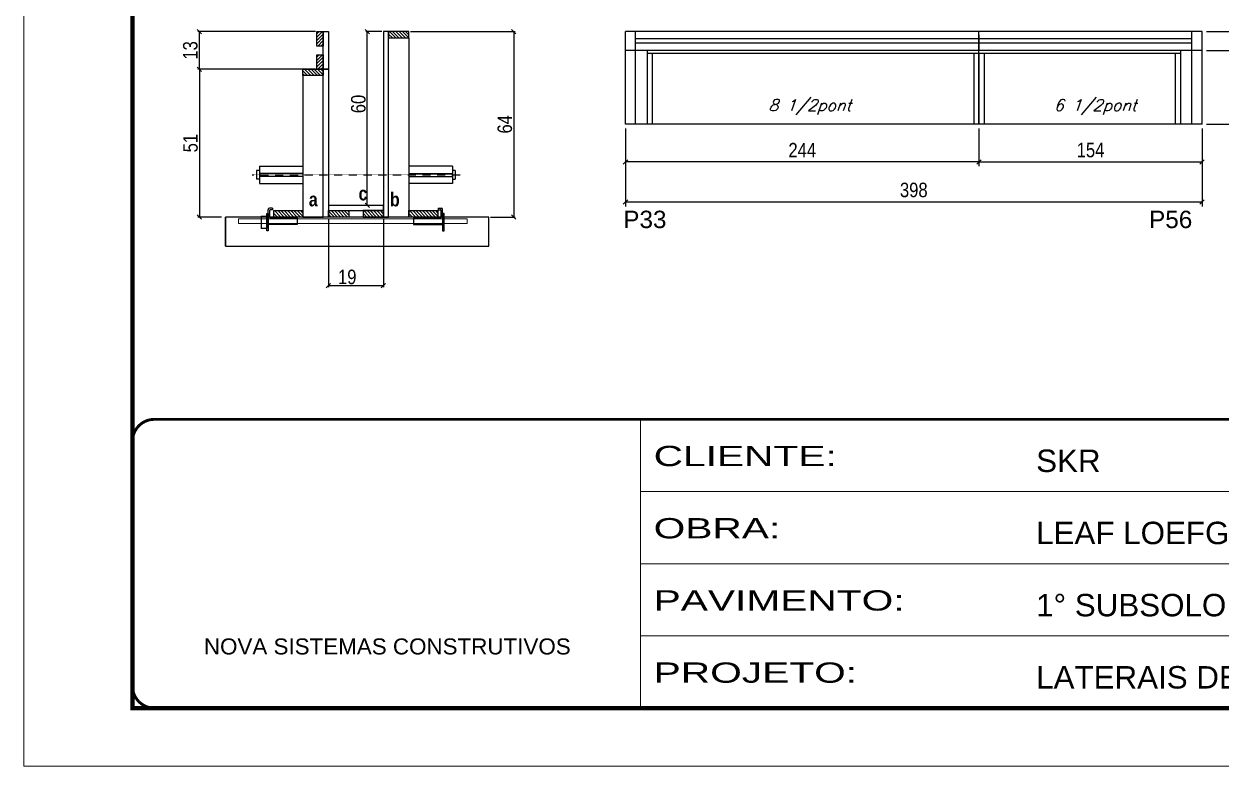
# Model space of a CAD drawing. Extents: x 3309 to 9590, y -2522 to 14608.
# Drawn here: x 6493 to 7319, y 10112 to 10624 of the extents above; entities that cross this region are included whole.
import ezdxf

# ---------------------------------------------------------------- set-up
doc = ezdxf.new("R2010")
doc.units = 0
for name, pattern in [('CONTINUO', [0]), ('DASHED', [0.75, 0.5, -0.25]), ('HIDDEN', [0.375, 0.25, -0.125])]:
    doc.linetypes.add(name, pattern=pattern)
for name, color, linetype in [('5', 5, 'Continuous'), ('barrote', 251, 'Continuous'), ('COTA', 241, 'Continuous'), ('detalhes', 4, 'Continuous'), ('Painéis', 200, 'Continuous'), ('presilha', 1, 'Continuous'), ('SARR_2.2x10', 60, 'Continuous'), ('SARR_2.2x7', 40, 'Continuous'), ('SARR_3.5x7', 81, 'Continuous'), ('TENSOR', 3, 'Continuous'), ('texto', 7, 'Continuous')]:
    doc.layers.add(name, color=color, linetype=linetype)
for name, color, linetype, lineweight in [('Folhas', 255, 'Continuous', 9), ('SARRAFO DE PRESSAO', 251, 'DASHED', 9), ('SCO-___-LAJ', 2, 'Continuous', 0)]:
    doc.layers.add(name, color=color, linetype=linetype, lineweight=lineweight)
doc.styles.add('ARIAL', font='arial.ttf')
doc.styles.add('COTA TECNICA', font='techl___.ttf', dxfattribs={"height": 10})
doc.styles.add('COTA TECNICA 2X', font='techl___.ttf', dxfattribs={"height": 10})
doc.styles.add('Romans', font='romans.shx')
doc.styles.get("Standard").update_dxf_attribs({"font": 'arial.ttf'})
doc.styles.add('TECNICA', font='techb___.ttf', dxfattribs={"height": 10})
doc.styles.add('Tecnologia', font='')
doc.styles.get('Tecnologia').set_extended_font_data('Forgotten Futurist')
doc.dimstyles.new('PAINEL', dxfattribs={"dimtxt": 10, "dimasz": 3, "dimexe": 3, "dimexo": 3, "dimgap": 3, "dimtad": 1, "dimdec": 1, "dimzin": 12, "dimdsep": 46, "dimtxsty": 'COTA TECNICA', "dimblk1": 'OBLIQUE', "dimblk2": 'OBLIQUE', "dimsah": 1, "dimcen": 0.9, "dimclrd": 4, "dimclre": 4, "dimclrt": 240, "dimadec": 1, "dimazin": 3, "dimtfac": 1, "dimtdec": 1, "dimtmove": 0, "dimatfit": 3, "dimfxl": 1, "dimtolj": 1, "dimtzin": 12, "dimarcsym": 0})
doc.dimstyles.new('SECAO', dxfattribs={"dimscale": 0.333333, "dimtxt": 5, "dimasz": 9, "dimexe": 3, "dimexo": 3, "dimgap": 3, "dimtad": 1, "dimdec": 1, "dimlfac": 0.5, "dimzin": 12, "dimdsep": 46, "dimtxsty": 'COTA TECNICA 2X', "dimblk1": 'OBLIQUE', "dimblk2": 'OBLIQUE', "dimsah": 1, "dimcen": 0.9, "dimclrd": 4, "dimclre": 4, "dimclrt": 240, "dimadec": 1, "dimazin": 3, "dimtfac": 1, "dimtdec": 1, "dimtmove": 0, "dimatfit": 3, "dimfxl": 1, "dimtolj": 1, "dimtzin": 12, "dimarcsym": 0})
pattern_1 = [(135, (39938.5553, -113021.1807), (-1.122532015, -1.122532015), [])]

# ---------------------------------------------------------------- blocks, each defined once
blk = doc.blocks.new('9999999999')
at = {"color": 30, "linetype": 'CONTINUO'}
for p, q in [((98564.56, 34230.21), (98564.56, 34429.45)), ((98564.56, 34379.64), (99583.98, 34379.64)), ((98564.56, 34329.83), (99487.98, 34329.83)), ((98564.56, 34280.02), (99487.98, 34280.02))]:
    blk.add_line(p, q, dxfattribs=at)
at = {"color": 30, "linetype": 'CONTINUO', "const_width": 2}
blk.add_lwpolyline([(99583.98, 34230.21), (99583.98, 34414.45, 0.414214), (99568.98, 34429.45), (98228.98, 34429.45, 0.414214), (98213.98, 34414.45), (98213.98, 34245.21, 0.414214), (98228.98, 34230.21), (99583.98, 34230.21)], format="xyb", dxfattribs=at)
at = {"layer": 'Folhas'}
blk.add_lwpolyline([(98138.98, 34190.21), (99623.98, 34190.21), (99623.98, 35240.21), (98138.98, 35240.21)], close=True, dxfattribs=at)
at = {"layer": 'Folhas', "color": 30, "const_width": 3}
blk.add_lwpolyline([(98213.98, 34230.21), (99583.98, 34230.21), (99583.98, 35200.21), (98213.98, 35200.21)], close=True, dxfattribs=at)
at = {"color": 7, "linetype": 'Continuous', "ltscale": 5, "style": 'ARIAL'}
for s, height, p in [('SKR', 15.483, (98837.68, 34393.13)), ('LEAF LOEFGREN', 15.4829, (98837.68, 34343.32)), ('1° SUBSOLO INFERIOR', 15.4829, (98837.68, 34293.51)), ('NOVA SISTEMAS CONSTRUTIVOS', 11.0592, (98263.19, 34267.21)), ('LATERAIS DE VIGAS', 15.4829, (98837.68, 34243.7))]:
    blk.add_text(s, height=height, dxfattribs=at).set_placement(p)
at = {"layer": 'Folhas', "color": 7, "style": 'Tecnologia', "width": 1.5}
for s, p in [('CLIENTE:', (98573.65, 34397.17)), ('OBRA:', (98573.65, 34347.31)), ('PAVIMENTO:', (98573.65, 34297.5)), ('PROJETO:', (98573.65, 34247.69))]:
    blk.add_text(s, height=14, dxfattribs=at).set_placement(p)
blk = doc.blocks.new('_Oblique')
at = {"color": 0, "linetype": 'ByBlock', "lineweight": -2}
blk.add_line((-0.5, -0.5), (0.5, 0.5), dxfattribs=at)
blk = doc.blocks.new('*D198')
at = {"layer": 'COTA', "color": 4, "lineweight": -2, "transparency": 16777216}
for p, q in [((6703.02, 10489.99), (6703.02, 10442.52)), ((6741.02, 10489.99), (6741.02, 10442.52)), ((6741.02, 10443.52), (6703.02, 10443.52))]:
    blk.add_line(p, q, dxfattribs=at)
at = {"layer": 'Defpoints', "color": 0, "transparency": 16777216}
for p in [(6703.02, 10490.99), (6741.02, 10490.99), (6703.02, 10443.52)]:
    blk.add_point(p, dxfattribs=at)
at = {"layer": 'COTA', "color": 4, "lineweight": -2, "transparency": 16777216, "xscale": 3, "yscale": 3, "zscale": 3, "rotation": 180}
blk.add_blockref('_Oblique', (6703.02, 10443.52), dxfattribs=at)
at = {"layer": 'COTA', "color": 4, "lineweight": -2, "transparency": 16777216, "xscale": 3, "yscale": 3, "zscale": 3}
blk.add_blockref('_Oblique', (6741.02, 10443.52), dxfattribs=at)
at = {"layer": 'COTA', "color": 240, "transparency": 16777216, "insert": (6716.02, 10449.6), "char_height": 10, "attachment_point": 5, "style": 'COTA TECNICA 2X'}
blk.add_mtext('\\A1;19', dxfattribs=at)
blk = doc.blocks.new('PRESILHA METÁLICA 1')
at = {"layer": 'presilha'}
for p, q in [((0, 13), (6, 13)), ((0, 13), (0, 0)), ((6, 15.5), (7.5, 15.5)), ((6, -2.5), (6, 15.5)), ((6, 13), (6, 0)), ((7.5, 10.6), (7.5, 19.9)), ((7.5, 15.5), (7.5, -2.5)), ((12, 21), (8.6, 21)), ((9, 11.6), (9, 18.9)), ((12, 19.5), (9.6, 19.5)), ((12, 21), (12, 19.5)), ((6, 0), (0, 0)), ((37.5, 4.1), (7.5, 4.1)), ((37.5, 11), (9.6, 11)), ((37.5, 11), (37.5, 4.1)), ((7.5, -2.5), (6, -2.5))]:
    blk.add_line(p, q, dxfattribs=at)
for centre, radius, start, end in [((8.6, 19.9), 1.14, 90, 180), ((9.6, 18.9), 0.57, 90, 180), ((9.6, 11.6), 0.57, 180, 270)]:
    blk.add_arc(centre, radius, start, end, dxfattribs=at)
blk = doc.blocks.new('PRESILHA METÁLICA 2')
at = {"layer": 'presilha'}
for p, q in [((-30.8, 13.5), (-30.8, 6.6)), ((-30.8, 13.5), (-2.8, 13.5)), ((-5.2, 23.5), (-5.2, 22)), ((-5.2, 23.5), (-1.9, 23.5)), ((-5.2, 22), (-2.8, 22)), ((-2.2, 14.1), (-2.2, 21.4)), ((0.8, 18), (-0.8, 18)), ((-0.8, 18), (-0.8, 0)), ((-0.8, 14.6), (-0.8, 22.4)), ((0.8, 0), (0.8, 18)), ((-30.8, 6.6), (-0.8, 6.6)), ((-0.8, 0), (0.8, 0))]:
    blk.add_line(p, q, dxfattribs=at)
for centre, radius, start, end in [((-2.8, 21.4), 0.57, 0, 90), ((-2.8, 14.1), 0.57, 270, 0), ((-1.9, 22.4), 1.14, 0, 90)]:
    blk.add_arc(centre, radius, start, end, dxfattribs=at)
blk = doc.blocks.new('*D199')
at = {"layer": 'COTA', "color": 4, "lineweight": -2, "transparency": 16777216}
for p, q in [((6694.02, 10592.99), (6612.97, 10592.99)), ((6613.97, 10592.99), (6613.97, 10490.99)), ((6629.2, 10490.99), (6612.97, 10490.99))]:
    blk.add_line(p, q, dxfattribs=at)
at = {"layer": 'Defpoints', "color": 0, "transparency": 16777216}
for p in [(6695.02, 10592.99, 0), (6613.97, 10490.99), (6630.2, 10490.99)]:
    blk.add_point(p, dxfattribs=at)
at = {"layer": 'COTA', "color": 4, "lineweight": -2, "transparency": 16777216, "xscale": 3, "yscale": 3, "zscale": 3}
for p, rotation in [((6613.97, 10592.99), 90), ((6613.97, 10490.99), 270)]:
    blk.add_blockref('_Oblique', p, dxfattribs=dict(at, rotation=rotation))
at = {"layer": 'COTA', "color": 240, "transparency": 16777216, "insert": (6607.86, 10541.99), "char_height": 10, "attachment_point": 5, "rotation": 90, "style": 'COTA TECNICA 2X'}
blk.add_mtext('\\A1;51', dxfattribs=at)
blk = doc.blocks.new('*D200')
at = {"layer": 'COTA', "color": 4, "lineweight": -2, "transparency": 16777216}
for p, q in [((6759.62, 10618.99), (6831.93, 10618.99)), ((6830.93, 10618.99), (6830.93, 10490.99)), ((6814.83, 10490.99), (6831.93, 10490.99))]:
    blk.add_line(p, q, dxfattribs=at)
at = {"layer": 'Defpoints', "color": 0, "transparency": 16777216}
for p in [(6758.62, 10618.99), (6813.83, 10490.99), (6830.93, 10490.99)]:
    blk.add_point(p, dxfattribs=at)
at = {"layer": 'COTA', "color": 4, "lineweight": -2, "transparency": 16777216, "xscale": 3, "yscale": 3, "zscale": 3}
for p, rotation in [((6830.93, 10618.99), 90), ((6830.93, 10490.99), 270)]:
    blk.add_blockref('_Oblique', p, dxfattribs=dict(at, rotation=rotation))
at = {"layer": 'COTA', "color": 240, "transparency": 16777216, "insert": (6824.83, 10554.99), "char_height": 10, "attachment_point": 5, "rotation": 90, "style": 'COTA TECNICA 2X'}
blk.add_mtext('\\A1;64', dxfattribs=at)
blk = doc.blocks.new('*D201')
at = {"layer": 'COTA', "color": 4, "lineweight": -2, "transparency": 16777216}
for p, q in [((6740.02, 10618.99), (6728.84, 10618.99)), ((6729.84, 10498.99), (6729.84, 10618.99)), ((6740.02, 10498.99), (6728.84, 10498.99))]:
    blk.add_line(p, q, dxfattribs=at)
at = {"layer": 'Defpoints', "color": 0, "transparency": 16777216}
for p in [(6729.84, 10618.99), (6741.02, 10618.99), (6741.02, 10498.99)]:
    blk.add_point(p, dxfattribs=at)
at = {"layer": 'COTA', "color": 4, "lineweight": -2, "transparency": 16777216, "xscale": 3, "yscale": 3, "zscale": 3}
for p, rotation in [((6729.84, 10618.99), 90), ((6729.84, 10498.99), 270)]:
    blk.add_blockref('_Oblique', p, dxfattribs=dict(at, rotation=rotation))
at = {"layer": 'COTA', "color": 240, "transparency": 16777216, "insert": (6723.74, 10568.99), "char_height": 10, "attachment_point": 5, "rotation": 90, "style": 'COTA TECNICA 2X'}
blk.add_mtext('\\A1;60', dxfattribs=at)
blk = doc.blocks.new('*D202')
at = {"layer": 'COTA', "color": 4, "lineweight": -2, "transparency": 16777216}
for p, q in [((6694.02, 10618.99), (6612.97, 10618.99)), ((6613.97, 10592.99), (6613.97, 10618.99)), ((6694.02, 10592.99), (6612.97, 10592.99))]:
    blk.add_line(p, q, dxfattribs=at)
at = {"layer": 'Defpoints', "color": 0, "transparency": 16777216}
for p in [(6613.97, 10618.99), (6695.02, 10618.99), (6695.02, 10592.99)]:
    blk.add_point(p, dxfattribs=at)
at = {"layer": 'COTA', "color": 4, "lineweight": -2, "transparency": 16777216, "xscale": 3, "yscale": 3, "zscale": 3}
for p, rotation in [((6613.97, 10618.99), 90), ((6613.97, 10592.99), 270)]:
    blk.add_blockref('_Oblique', p, dxfattribs=dict(at, rotation=rotation))
at = {"layer": 'COTA', "color": 240, "transparency": 16777216, "insert": (6607.75, 10605.99), "char_height": 10, "attachment_point": 5, "rotation": 90, "style": 'COTA TECNICA 2X'}
blk.add_mtext('\\A1;13', dxfattribs=at)
blk = doc.blocks.new('*D203')
at = {"layer": 'COTA', "color": 4, "linetype": 'ByBlock', "lineweight": -2, "transparency": 16777216}
for p, q in [((6908.11, 10551.99), (6908.11, 10526.07)), ((7152.11, 10551.99), (7152.11, 10526.07)), ((7152.11, 10529.07), (6908.11, 10529.07))]:
    blk.add_line(p, q, dxfattribs=at)
at = {"layer": 'Defpoints', "color": 0, "linetype": 'ByBlock', "transparency": 16777216}
for p in [(6908.11, 10554.99), (7152.11, 10554.99), (6908.11, 10529.07)]:
    blk.add_point(p, dxfattribs=at)
at = {"layer": 'COTA', "color": 4, "linetype": 'ByBlock', "lineweight": -2, "transparency": 16777216, "xscale": 3, "yscale": 3, "zscale": 3, "rotation": 180}
blk.add_blockref('_Oblique', (6908.11, 10529.07), dxfattribs=at)
at = {"layer": 'COTA', "color": 4, "linetype": 'ByBlock', "lineweight": -2, "transparency": 16777216, "xscale": 3, "yscale": 3, "zscale": 3}
blk.add_blockref('_Oblique', (7152.11, 10529.07), dxfattribs=at)
at = {"layer": 'COTA', "color": 240, "linetype": 'ByBlock', "transparency": 16777216, "insert": (7030.11, 10537.15), "char_height": 10, "attachment_point": 5, "style": 'COTA TECNICA'}
blk.add_mtext('\\A1;244', dxfattribs=at)
blk = doc.blocks.new('*D206')
at = {"layer": 'COTA', "color": 4, "linetype": 'ByBlock', "lineweight": -2, "transparency": 16777216}
for p, q in [((6908.11, 10551.99), (6908.11, 10498.36)), ((7306.11, 10551.99), (7306.11, 10498.36)), ((7306.11, 10501.36), (6908.11, 10501.36))]:
    blk.add_line(p, q, dxfattribs=at)
at = {"layer": 'Defpoints', "color": 0, "linetype": 'ByBlock', "transparency": 16777216}
for p in [(6908.11, 10554.99), (7306.11, 10554.99), (6908.11, 10501.36)]:
    blk.add_point(p, dxfattribs=at)
at = {"layer": 'COTA', "color": 4, "linetype": 'ByBlock', "lineweight": -2, "transparency": 16777216, "xscale": 3, "yscale": 3, "zscale": 3, "rotation": 180}
blk.add_blockref('_Oblique', (6908.11, 10501.36), dxfattribs=at)
at = {"layer": 'COTA', "color": 4, "linetype": 'ByBlock', "lineweight": -2, "transparency": 16777216, "xscale": 3, "yscale": 3, "zscale": 3}
blk.add_blockref('_Oblique', (7306.11, 10501.36), dxfattribs=at)
at = {"layer": 'COTA', "color": 240, "linetype": 'ByBlock', "transparency": 16777216, "insert": (7107.11, 10509.61), "char_height": 10, "attachment_point": 5, "style": 'COTA TECNICA'}
blk.add_mtext('\\A1;398', dxfattribs=at)
blk = doc.blocks.new('*D204')
at = {"layer": 'COTA', "color": 4, "lineweight": -2, "transparency": 16777216}
for p, q in [((7152.11, 10551.99), (7152.11, 10526.07)), ((7306.11, 10551.99), (7306.11, 10526.07)), ((7152.11, 10529.07), (7306.11, 10529.07))]:
    blk.add_line(p, q, dxfattribs=at)
at = {"layer": 'Defpoints', "color": 0, "transparency": 16777216}
for p in [(7152.11, 10554.99, 0), (7306.11, 10554.99, 0), (7306.11, 10529.07)]:
    blk.add_point(p, dxfattribs=at)
at = {"layer": 'COTA', "color": 4, "lineweight": -2, "transparency": 16777216, "xscale": 3, "yscale": 3, "zscale": 3, "rotation": 180}
blk.add_blockref('_Oblique', (7152.11, 10529.07), dxfattribs=at)
at = {"layer": 'COTA', "color": 4, "lineweight": -2, "transparency": 16777216, "xscale": 3, "yscale": 3, "zscale": 3}
blk.add_blockref('_Oblique', (7306.11, 10529.07), dxfattribs=at)
at = {"layer": 'COTA', "color": 240, "transparency": 16777216, "insert": (7229.11, 10537.18), "char_height": 10, "attachment_point": 5, "style": 'COTA TECNICA'}
blk.add_mtext('\\A1;154', dxfattribs=at)
blk = doc.blocks.new('*D205')
at = {"layer": 'COTA', "color": 4, "lineweight": -2, "transparency": 16777216}
for p, q in [((7309.11, 10605.99), (7359.2, 10605.99)), ((7356.2, 10605.99), (7356.2, 10554.99)), ((7309.11, 10554.99), (7359.2, 10554.99))]:
    blk.add_line(p, q, dxfattribs=at)
at = {"layer": 'Defpoints', "color": 0, "transparency": 16777216}
for p in [(7306.11, 10605.99, 0), (7306.11, 10554.99, 0), (7356.2, 10554.99)]:
    blk.add_point(p, dxfattribs=at)
at = {"layer": 'COTA', "color": 4, "lineweight": -2, "transparency": 16777216, "xscale": 3, "yscale": 3, "zscale": 3}
for p, rotation in [((7356.2, 10605.99), 90), ((7356.2, 10554.99), 270)]:
    blk.add_blockref('_Oblique', p, dxfattribs=dict(at, rotation=rotation))
at = {"layer": 'COTA', "color": 240, "transparency": 16777216, "insert": (7348.09, 10580.49), "char_height": 10, "attachment_point": 5, "rotation": 90, "style": 'COTA TECNICA'}
blk.add_mtext('\\A1;51', dxfattribs=at)
blk = doc.blocks.new('*D207')
at = {"layer": 'COTA', "color": 4, "lineweight": -2, "transparency": 16777216}
for p, q in [((7309.11, 10618.99), (7359.2, 10618.99)), ((7356.2, 10618.99), (7356.2, 10605.99)), ((7309.11, 10605.99), (7359.2, 10605.99))]:
    blk.add_line(p, q, dxfattribs=at)
at = {"layer": 'Defpoints', "color": 0, "transparency": 16777216}
for p in [(7306.11, 10618.99, 0), (7306.11, 10605.99, 0), (7356.2, 10605.99)]:
    blk.add_point(p, dxfattribs=at)
at = {"layer": 'COTA', "color": 4, "lineweight": -2, "transparency": 16777216, "xscale": 3, "yscale": 3, "zscale": 3}
for p, rotation in [((7356.2, 10618.99), 90), ((7356.2, 10605.99), 270)]:
    blk.add_blockref('_Oblique', p, dxfattribs=dict(at, rotation=rotation))
at = {"layer": 'COTA', "color": 240, "transparency": 16777216, "insert": (7347.98, 10612.49), "char_height": 10, "attachment_point": 5, "rotation": 90, "style": 'COTA TECNICA'}
blk.add_mtext('\\A1;13', dxfattribs=at)
blk = doc.blocks.new('*D208')
at = {"layer": 'COTA', "color": 4, "lineweight": -2, "transparency": 16777216}
for p, q in [((7309.11, 10618.99), (7383.86, 10618.99)), ((7380.86, 10618.99), (7380.86, 10554.99)), ((7309.11, 10554.99), (7383.86, 10554.99))]:
    blk.add_line(p, q, dxfattribs=at)
at = {"layer": 'Defpoints', "color": 0, "transparency": 16777216}
for p in [(7306.11, 10618.99, 0), (7306.11, 10554.99, 0), (7380.86, 10554.99)]:
    blk.add_point(p, dxfattribs=at)
at = {"layer": 'COTA', "color": 4, "lineweight": -2, "transparency": 16777216, "xscale": 3, "yscale": 3, "zscale": 3}
for p, rotation in [((7380.86, 10618.99), 90), ((7380.86, 10554.99), 270)]:
    blk.add_blockref('_Oblique', p, dxfattribs=dict(at, rotation=rotation))
at = {"layer": 'COTA', "color": 240, "transparency": 16777216, "insert": (7372.76, 10586.99), "char_height": 10, "attachment_point": 5, "rotation": 90, "style": 'COTA TECNICA'}
blk.add_mtext('\\A1;64', dxfattribs=at)

msp = doc.modelspace()

# ---------------------------------------------------------------- hatches: boundary and pattern name
at = {"layer": 'SARR_2.2x10'}
h = msp.add_hatch(dxfattribs=at)
h.set_pattern_fill('ANSI31', color=256, scale=0.5, angle=90)
h.set_pattern_definition([(135, (39858.9553, -113021.1807), (-1.122532015, -1.122532015), [])])
h.paths.add_polyline_path([(6665.42, 10495.39), (6665.42, 10490.99), (6685.42, 10490.99), (6685.42, 10495.39)])
h = msp.add_hatch(dxfattribs=at)
h.set_pattern_fill('ANSI31', color=256, scale=0.5, angle=90)
h.set_pattern_definition([(135, (39952.1553, -113021.1807), (-1.122532015, -1.122532015), [])])
h.paths.add_polyline_path([(6758.62, 10495.39), (6758.62, 10490.99), (6778.62, 10490.99), (6778.62, 10495.39)])
at = {"layer": 'SARR_2.2x7'}
h = msp.add_hatch(dxfattribs=at)
h.set_pattern_fill('ANSI31', color=256, scale=0.5, angle=180)
h.set_pattern_definition([(225, (130211.5864, 43792.5277), (1.122532015, -1.122532015), [])])
h.paths.add_polyline_path([(6695.02, 10618.99), (6699.42, 10618.99), (6699.42, 10608.99), (6695.02, 10608.99)])
h = msp.add_hatch(dxfattribs=at)
h.set_pattern_fill('ANSI31', color=256, scale=0.5, angle=90)
h.set_pattern_definition([(135, (39852.9553, -112897.5807), (-1.122532015, -1.122532015), [])])
h.paths.add_polyline_path([(6744.62, 10618.99), (6744.62, 10614.59), (6758.62, 10614.59), (6758.62, 10618.99)])
h = msp.add_hatch(dxfattribs=at)
h.set_pattern_fill('ANSI31', color=256, scale=0.5, angle=180)
h.set_pattern_definition([(225, (130211.5864, 43776.5277), (1.122532015, -1.122532015), [])])
h.paths.add_polyline_path([(6695.02, 10602.99), (6699.42, 10602.99), (6699.42, 10592.99), (6695.02, 10592.99)])
h = msp.add_hatch(dxfattribs=at)
h.set_pattern_fill('ANSI31', color=256, scale=0.5, angle=90)
h.set_pattern_definition([(135, (39872.9553, -112923.5807), (-1.122532015, -1.122532015), [])])
h.paths.add_polyline_path([(6699.42, 10592.99), (6699.42, 10588.59), (6685.42, 10588.59), (6685.42, 10592.99)])
h = msp.add_hatch(dxfattribs=at)
h.set_pattern_fill('ANSI31', color=256, scale=0.5, angle=90)
h.set_pattern_definition(pattern_1)
h.paths.add_polyline_path([(6717.02, 10490.99), (6717.02, 10495.39), (6703.02, 10495.39), (6703.02, 10490.99)])
h = msp.add_hatch(dxfattribs=at)
h.set_pattern_fill('ANSI31', color=256, scale=0.5, angle=90)
h.set_pattern_definition(pattern_1)
h.paths.add_polyline_path([(6727.02, 10495.39), (6727.02, 10490.99), (6741.02, 10490.99), (6741.02, 10495.39)])

# ---------------------------------------------------------------- linework, layer by layer
at = {"ltscale": 3}
for p, q in [((6653.42, 10523.06), (6653.42, 10517.06)), ((6655.42, 10523.06), (6653.42, 10523.06)), ((6655.42, 10526.06), (6655.42, 10514.06)), ((6655.42, 10526.06), (6685.42, 10526.06)), ((6685.42, 10521.06), (6655.42, 10521.06)), ((6788.62, 10526.06), (6758.62, 10526.06)), ((6758.62, 10521.06), (6788.62, 10521.06)), ((6788.62, 10526.06), (6788.62, 10514.06)), ((6790.62, 10523.06), (6788.62, 10523.06)), ((6790.62, 10523.06), (6790.62, 10517.06)), ((6655.42, 10517.06), (6653.42, 10517.06)), ((6685.42, 10519.06), (6655.42, 10519.06)), ((6655.42, 10514.06), (6685.42, 10514.06)), ((6758.62, 10519.06), (6788.62, 10519.06)), ((6788.62, 10514.06), (6758.62, 10514.06)), ((6788.62, 10517.06), (6790.62, 10517.06))]:
    msp.add_line(p, q, dxfattribs=at)
at = {"layer": 'barrote'}
msp.add_lwpolyline([(6631.96, 10470.99), (6813.88, 10470.99), (6813.88, 10490.99), (6631.96, 10490.99)], close=True, dxfattribs=at)
at = {"layer": 'COTA'}
for p, q in [((6908.11, 10618.99, 0), (6908.11, 10618.99, 0)), ((7306.11, 10618.99, 0), (7306.11, 10618.99, 0)), ((6908.11, 10605.99, 0), (6908.11, 10605.99, 0)), ((7306.11, 10605.99, 0), (7306.11, 10605.99, 0))]:
    msp.add_line(p, q, dxfattribs=at)
at = {"layer": 'detalhes', "color": 250}
msp.add_line((6631.96, 10470.99), (6631.96, 10490.99), dxfattribs=at)
at = {"layer": 'Painéis', "linetype": 'ByBlock'}
for p, q in [((7306.11, 10618.99, 0), (6908.11, 10618.99, 0)), ((6908.11, 10605.99, 0), (6908.11, 10618.99, 0)), ((7152.11, 10605.99, 0), (7152.11, 10618.99, 0)), ((7306.11, 10605.99, 0), (7306.11, 10618.99, 0)), ((7306.11, 10605.99, 0), (6908.11, 10605.99, 0)), ((6908.11, 10554.99, 0), (6908.11, 10605.99, 0)), ((7306.11, 10605.99, 0), (6908.11, 10605.99, 0)), ((7152.11, 10554.99, 0), (7152.11, 10605.99, 0)), ((7306.11, 10554.99, 0), (7306.11, 10605.99, 0)), ((7306.11, 10554.99, 0), (6908.11, 10554.99, 0))]:
    msp.add_line(p, q, dxfattribs=at)
at = {"layer": 'Painéis', "linetype": 'Continuous'}
for points in [[(6699.42, 10618.99), (6703.02, 10618.99), (6703.02, 10592.99), (6699.42, 10592.99)], [(6744.62, 10490.99), (6744.62, 10618.99), (6741.02, 10618.99), (6741.02, 10490.99)], [(6699.42, 10490.99), (6699.42, 10592.99), (6703.02, 10592.99), (6703.02, 10490.99)], [(6741.02, 10498.99), (6703.02, 10498.99), (6703.02, 10495.39), (6741.02, 10495.39)]]:
    msp.add_lwpolyline(points, close=True, dxfattribs=at)
at = {"layer": 'SARR_2.2x10'}
for points in [[(6665.42, 10495.39), (6685.42, 10495.39), (6685.42, 10490.99), (6665.42, 10490.99)], [(6758.62, 10495.39), (6778.62, 10495.39), (6778.62, 10490.99), (6758.62, 10490.99)]]:
    msp.add_lwpolyline(points, close=True, dxfattribs=at)
at = {"layer": 'SARR_2.2x7', "linetype": 'Continuous'}
for p, q in [((6915.11, 10605.99, 0), (6915.11, 10618.99, 0)), ((7299.11, 10605.99, 0), (7299.11, 10618.99, 0)), ((7152.11, 10613.99, 0), (6915.11, 10613.99, 0)), ((7152.11, 10610.99, 0), (6915.11, 10610.99, 0)), ((7152.11, 10616.79, 0), (7152.11, 10616.79, 0)), ((7299.11, 10613.99, 0), (7152.11, 10613.99, 0)), ((7299.11, 10610.99, 0), (7152.11, 10610.99, 0)), ((6915.11, 10554.99, 0), (6915.11, 10605.99, 0)), ((7152.11, 10603.79, 0), (6923.11, 10603.79, 0)), ((7291.11, 10603.79, 0), (7152.11, 10603.79, 0)), ((7152.11, 10603.79, 0), (7152.11, 10603.79, 0)), ((7299.11, 10554.99, 0), (7299.11, 10605.99, 0))]:
    msp.add_line(p, q, dxfattribs=at)
at = {"layer": 'SARR_2.2x7'}
for points in [[(6695.02, 10608.99), (6695.02, 10618.99), (6699.42, 10618.99), (6699.42, 10608.99)], [(6695.02, 10592.99), (6695.02, 10602.99), (6699.42, 10602.99), (6699.42, 10592.99)], [(6703.02, 10495.39), (6717.02, 10495.39), (6717.02, 10490.99), (6703.02, 10490.99)], [(6741.02, 10495.39), (6727.02, 10495.39), (6727.02, 10490.99), (6741.02, 10490.99)]]:
    msp.add_lwpolyline(points, close=True, dxfattribs=at)
at = {"layer": 'SARR_2.2x7', "elevation": 0}
for points in [[(6758.62, 10618.99), (6744.62, 10618.99), (6744.62, 10614.59), (6758.62, 10614.59)], [(6685.42, 10592.99), (6699.42, 10592.99), (6699.42, 10588.59), (6685.42, 10588.59)]]:
    msp.add_lwpolyline(points, close=True, dxfattribs=at)
at = {"layer": 'SARR_3.5x7'}
for p, q in [((7152.11, 10616.79, 0), (7152.11, 10605.99, 0)), ((6923.11, 10605.99, 0), (6923.11, 10554.99, 0)), ((6926.61, 10603.79, 0), (6926.61, 10554.99, 0)), ((7148.61, 10603.79, 0), (7148.61, 10554.99, 0)), ((7152.11, 10603.79, 0), (7152.11, 10554.99, 0)), ((7155.61, 10603.79, 0), (7155.61, 10554.99, 0)), ((7287.61, 10603.79, 0), (7287.61, 10554.99, 0)), ((7291.11, 10605.99, 0), (7291.11, 10554.99, 0))]:
    msp.add_line(p, q, dxfattribs=at)
for points in [[(6744.62, 10614.59), (6758.62, 10614.59), (6758.62, 10490.99), (6744.62, 10490.99)], [(6699.42, 10588.59), (6685.42, 10588.59), (6685.42, 10490.99), (6699.42, 10490.99)]]:
    msp.add_lwpolyline(points, close=True, dxfattribs=at)
at = {"layer": 'SCO-___-LAJ', "color": 1}
msp.add_lwpolyline([(6640.96, 10489.66), (6798.8, 10489.66), (6798.8, 10486.46), (6640.96, 10486.46)], close=True, dxfattribs=at)
at = {"layer": 'TENSOR', "linetype": 'HIDDEN', "ltscale": 0.5}
msp.add_line((6650.42, 10520.06), (6793.92, 10520.06), dxfattribs=at)

# ---------------------------------------------------------------- block references
at = {"layer": 'presilha', "xscale": 0.6666666666666666, "yscale": 0.6666666666666666, "zscale": 0.6666666666666666}
for name, p in [('PRESILHA METÁLICA 1', (6656.55, 10483.02)), ('PRESILHA METÁLICA 2', (6782.3, 10481.36))]:
    msp.add_blockref(name, p, dxfattribs=at)
at = {"layer": 'SARRAFO DE PRESSAO', "color": 6, "linetype": 'ByBlock'}
msp.add_blockref('9999999999', (-91646.11, -24078.07), dxfattribs=at)

# ---------------------------------------------------------------- texts
at = {"layer": '5', "linetype": 'Continuous'}
for s, p in [('P33', (6906.57, 10483.35, 0)), ('P56', (7269.52, 10483.35, 0))]:
    msp.add_text(s, height=12, rotation=359.99996, dxfattribs=at).set_placement(p)
at = {"layer": 'detalhes', "style": 'TECNICA'}
for s, p in [('a', (6689.54, 10498.35)), ('c', (6723.84, 10502.46)), ('b', (6745.52, 10498.34))]:
    msp.add_text(s, height=9.6, dxfattribs=at).set_placement(p)
at = {"layer": 'texto', "color": 2, "char_height": 8, "attachment_point": 5, "style": 'Romans'}
for s, insert in [('{\\Q19;\\C256;8 1/2pont}', (7035.27, 10566.83, 0)), ('{\\Q19;\\C256;6 1/2pont}', (7232.31, 10566.83, 0))]:
    msp.add_mtext(s, dxfattribs=dict(at, insert=insert))

# ---------------------------------------------------------------- dimensions: what is measured, and where the dimension line sits
at = {"layer": 'COTA'}
for base, p1, p2, dimstyle, picture, middle in [((6613.97, 10618.99), (6695.02, 10592.99), (6695.02, 10618.99), 'SECAO', '*D202', (6607.75, 10605.99)), ((6830.93, 10490.99, 0), (6758.62, 10618.99), (6813.83, 10490.99, 0), 'SECAO', '*D200', (6824.83, 10554.99, 0)), ((7380.86, 10554.99), (7306.11, 10618.99, 0), (7306.11, 10554.99, 0), 'PAINEL', '*D208', (7372.76, 10586.99)), ((7356.2, 10554.99, 0), (7306.11, 10605.99, 0), (7306.11, 10554.99, 0), 'PAINEL', '*D205', (7348.09, 10580.49, 0)), ((6613.97, 10490.99, 0), (6695.02, 10592.99), (6630.2, 10490.99, 0), 'SECAO', '*D199', (6607.86, 10541.99, 0))]:
    dim = msp.add_linear_dim(base=base, p1=p1, p2=p2, angle=90, dimstyle=dimstyle, dxfattribs=at)
    dim.commit()
    dim.dimension.update_dxf_attribs({"geometry": picture, "text_midpoint": middle})
for base, p1, p2, angle, dimstyle, picture, middle in [((6729.84, 10618.99), (6741.02, 10498.99), (6741.02, 10618.99), 90, 'SECAO', '*D201', (6729.84, 10568.99)), ((7356.2, 10605.99, 0), (7306.11, 10618.99, 0), (7306.11, 10605.99, 0), 90, 'PAINEL', '*D207', (7356.2, 10612.49, 0)), ((6703.02, 10443.52), (6741.02, 10490.99), (6703.02, 10490.99), 180, 'SECAO', '*D198', (6716.02, 10443.52))]:
    dim = msp.add_linear_dim(base=base, p1=p1, p2=p2, angle=angle, dimstyle=dimstyle, dxfattribs=at)
    dim.commit()
    dim.dimension.update_dxf_attribs({"geometry": picture, "text_midpoint": middle, "dimtype": 160})
at = {"layer": 'COTA', "linetype": 'ByBlock'}
dim = msp.add_linear_dim(base=(6908.11, 10529.07, 0), p1=(7152.11, 10554.99, 0), p2=(6908.11, 10554.99, 0), angle=180, dimstyle='PAINEL', override={"dimtmove": 1}, dxfattribs=at)
dim.commit()
dim.dimension.update_dxf_attribs({"geometry": '*D203', "text_midpoint": (7030.11, 10537.15, 0)})
dim = msp.add_linear_dim(base=(6908.11, 10501.36, 0), p1=(7306.11, 10554.99, 0), p2=(6908.11, 10554.99, 0), angle=180, dimstyle='PAINEL', dxfattribs=at)
dim.commit()
dim.dimension.update_dxf_attribs({"geometry": '*D206', "text_midpoint": (7107.11, 10509.61, 0)})
at = {"layer": 'COTA'}
dim = msp.add_linear_dim(base=(7306.11, 10529.07, 0), p1=(7152.11, 10554.99, 0), p2=(7306.11, 10554.99, 0), dimstyle='PAINEL', dxfattribs=at)
dim.commit()
dim.dimension.update_dxf_attribs({"geometry": '*D204', "text_midpoint": (7229.11, 10537.18, 0)})

doc.saveas('drawing.dxf')
